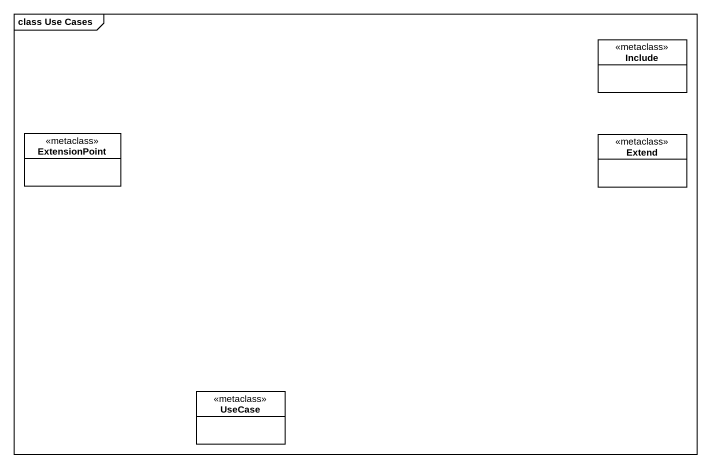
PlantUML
@startuml
mainframe class Use Cases
hide circle
hide empty members
class Include <<metaclass>> #FFFFFF
class ExtensionPoint <<metaclass>> #FFFFFF
class Extend <<metaclass>> #FFFFFF
class "UseCase" as UseCase_ <<metaclass>> #FFFFFF
@enduml
